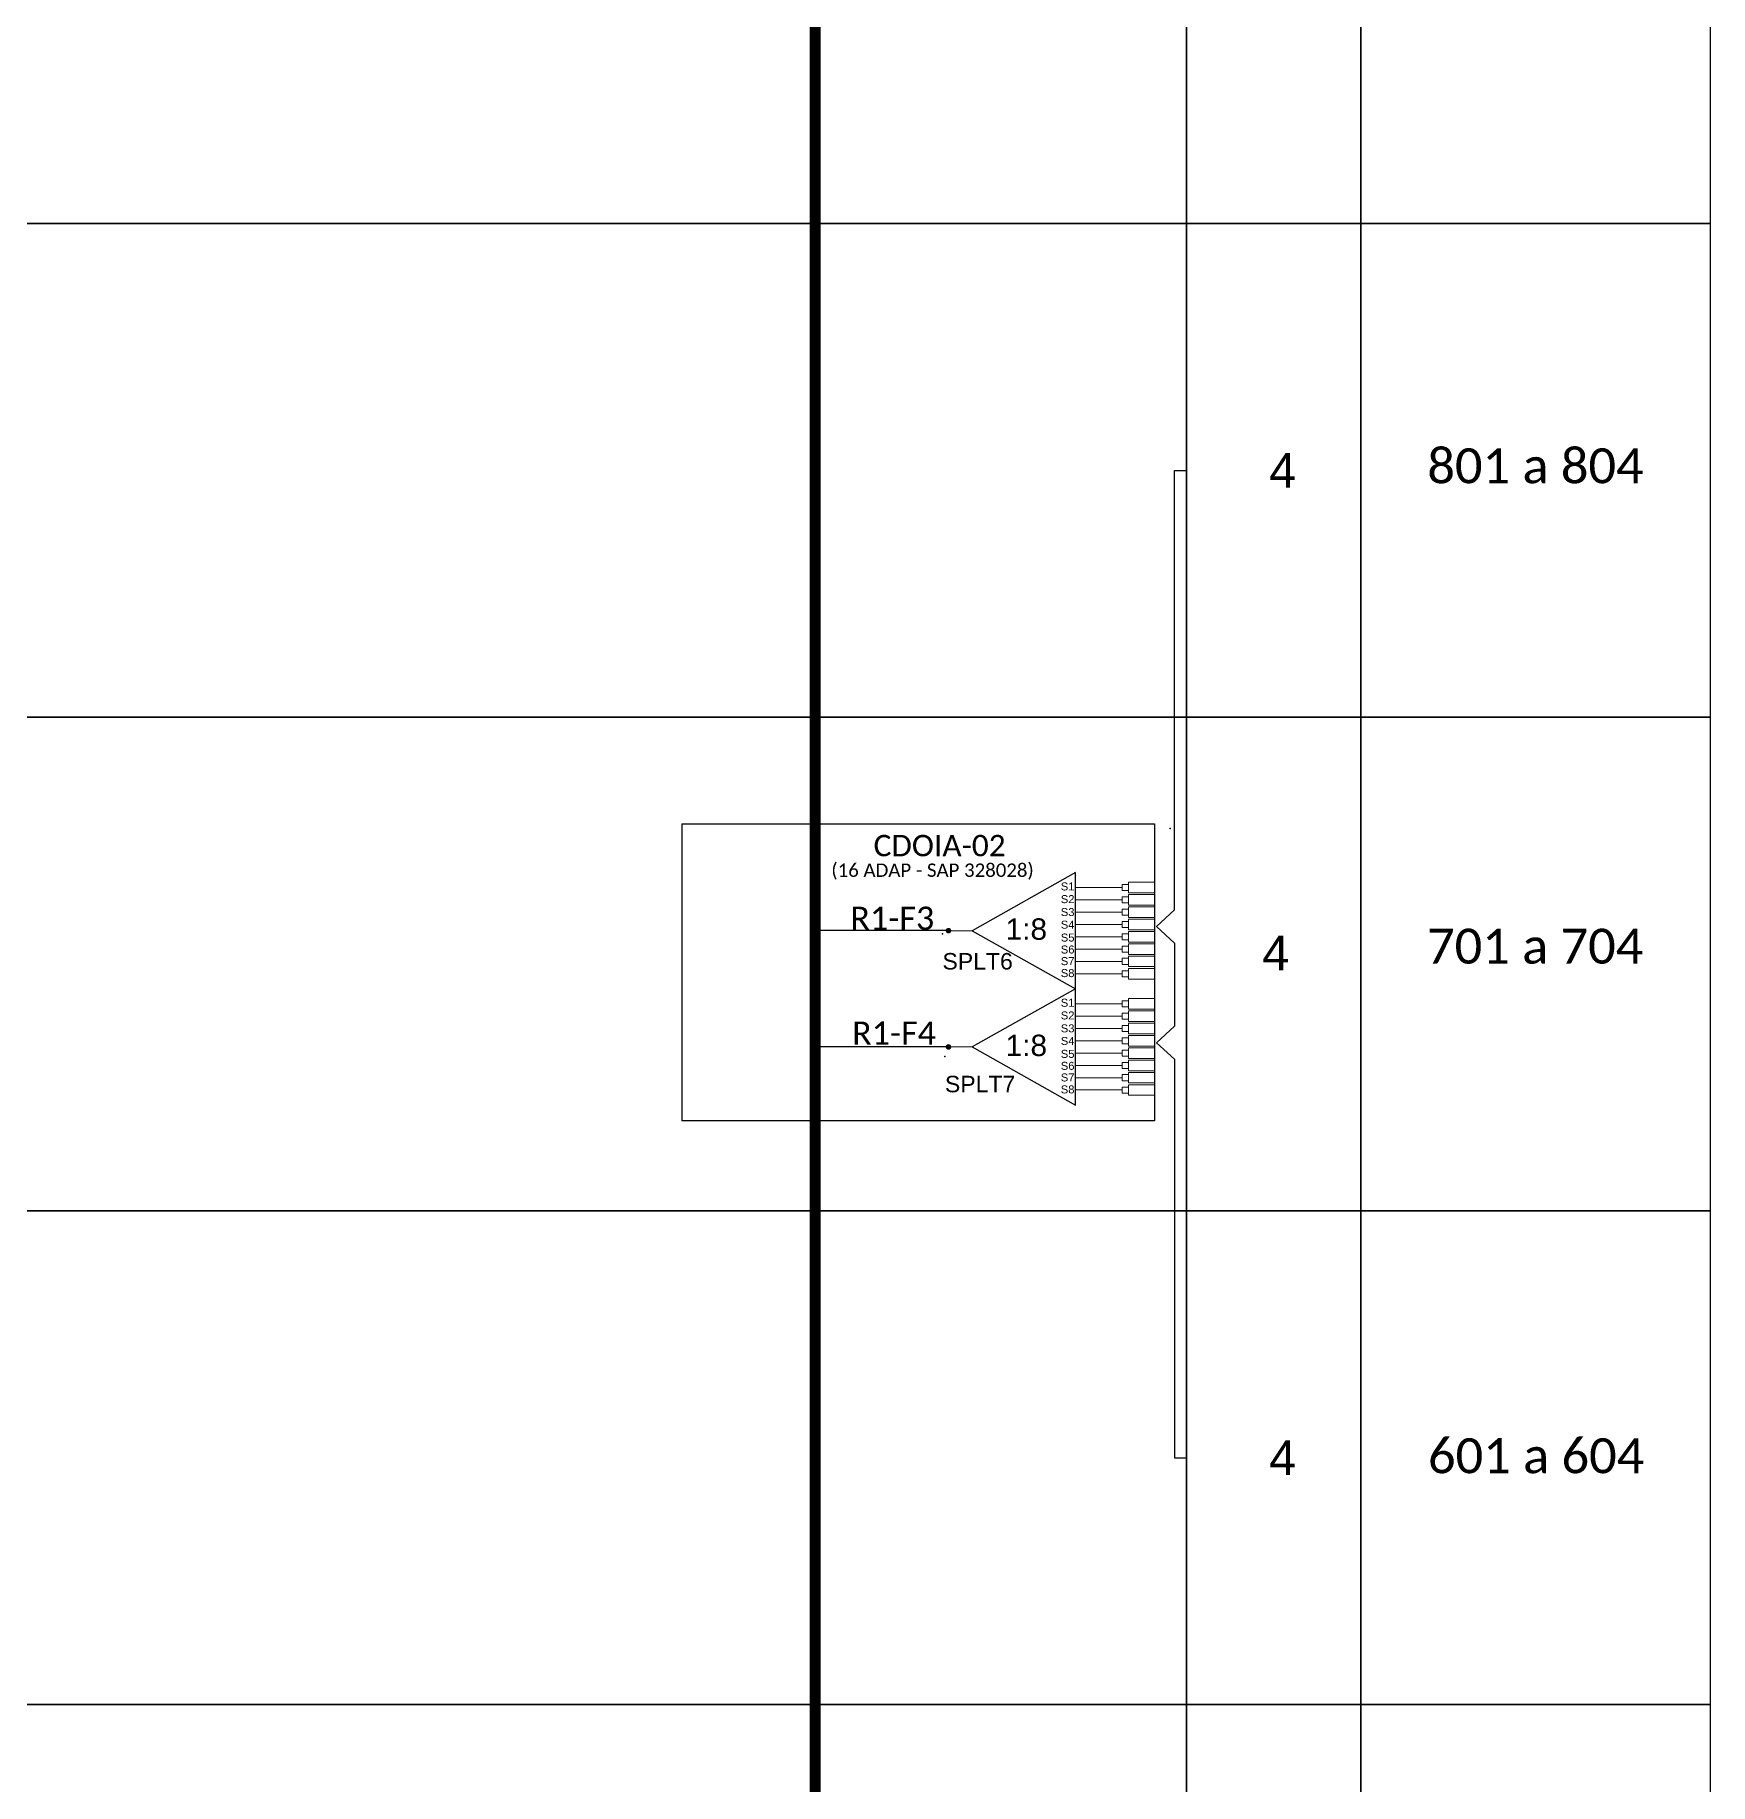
# Model space of a CAD drawing. Header units: metres. Extents: x 8.2 to 67.7, y 13.1 to 54.8.
# Drawn here: x 56.062 to 60.455, y 44.234 to 48.822 of the extents above; entities that cross this region are included whole.
import ezdxf
from ezdxf.enums import TextEntityAlignment as Align

# ---------------------------------------------------------------- set-up
doc = ezdxf.new("R2010")
doc.units = ezdxf.units.M
doc.styles.add('ARIAL', font='arial.ttf')
doc.styles.add('WMF-Calibri0', font='calibri.ttf')

# ---------------------------------------------------------------- blocks, each defined once
blk = doc.blocks.new('SPLT_1-8_SC-APC')
at = {"color": 1}
blk.add_lwpolyline([(-7.37, -2.1), (-17.04, -7.55), (-7.37, -13), (-7.37, -2.1)], dxfattribs=at)
at = {"color": 3, "lineweight": 0}
for points in [[(-2.99, -3.22), (-2.41, -3.22), (-2.41, -3.8), (-2.99, -3.8)], [(-2.99, -4.38), (-2.41, -4.38), (-2.41, -4.95), (-2.99, -4.95)], [(-2.99, -5.53), (-2.41, -5.53), (-2.41, -6.1), (-2.99, -6.1)], [(-2.99, -6.68), (-2.41, -6.68), (-2.41, -7.26), (-2.99, -7.26)], [(-2.99, -7.84), (-2.41, -7.84), (-2.41, -8.41), (-2.99, -8.41)], [(-2.99, -8.99), (-2.41, -8.99), (-2.41, -9.56), (-2.99, -9.56)], [(-2.99, -10.14), (-2.41, -10.14), (-2.41, -10.72), (-2.99, -10.72)], [(-2.99, -11.3), (-2.41, -11.3), (-2.41, -11.87), (-2.99, -11.87)]]:
    blk.add_lwpolyline(points, close=True, dxfattribs=at)
for points in [[(-2.41, -3.02), (-2.41, -4)], [(-2.41, -3.02), (0, -3.02)], [(-2.99, -3.51), (-7.37, -3.51)], [(-7.37, -4.66), (-2.99, -4.66)], [(-2.41, -4), (0, -4)], [(-2.41, -4.17), (-2.41, -5.16)], [(-2.41, -4.17), (0, -4.17)], [(-7.37, -5.82), (-2.99, -5.82)], [(-2.41, -5.16), (0, -5.16)], [(-2.41, -5.32), (-2.41, -6.31)], [(-2.41, -5.32), (0, -5.32)], [(-2.41, -6.31), (0, -6.31)], [(-2.41, -6.48), (-2.41, -7.46)], [(-2.41, -6.48), (0, -6.48)], [(-7.37, -6.97), (-2.99, -6.97)], [(-7.37, -8.12), (-2.99, -8.12)], [(-2.41, -7.46), (0, -7.46)], [(-2.41, -7.63), (-2.41, -8.62)], [(-2.41, -7.63), (0, -7.63)], [(-7.37, -9.28), (-2.99, -9.28)], [(-2.41, -8.62), (0, -8.62)], [(-2.41, -8.78), (-2.41, -9.77)], [(-2.41, -8.78), (0, -8.78)], [(-2.41, -9.77), (0, -9.77)], [(-7.37, -10.43), (-2.99, -10.43)], [(-2.41, -9.94), (-2.41, -10.92)], [(-2.41, -9.94), (0, -9.94)], [(-2.41, -10.92), (0, -10.92)], [(-2.41, -11.09), (-2.41, -12.08)], [(-2.41, -11.09), (0, -11.09)], [(-7.37, -11.58), (-2.99, -11.58)], [(-2.41, -12.08), (0, -12.08)]]:
    blk.add_lwpolyline(points, dxfattribs=at)
at = {"color": 1, "lineweight": 0}
blk.add_lwpolyline([(-17.04, -7.55), (-19.26, -7.55)], dxfattribs=at)
at = {"color": 1, "style": 'ARIAL'}
for s, height, p in [('S1', 0.75, (-8.74, -3.78)), ('S2', 0.75, (-8.74, -4.97)), ('1:8', 2, (-13.91, -8.4)), ('S3', 0.75, (-8.74, -6.18)), ('S4', 0.75, (-8.74, -7.36)), ('S5', 0.75, (-8.74, -8.57)), ('S6', 0.75, (-8.74, -9.69)), ('S7', 0.75, (-8.74, -10.78)), ('S8', 0.75, (-8.74, -11.9))]:
    blk.add_text(s, height=height, dxfattribs=at).set_placement(p)
blk = doc.blocks.new('SPLITTER_')
blk.add_point((0, 0))
at = {"style": 'ARIAL', "flags": 4}
blk.add_attdef('SPLT', (0, -3.26), '', height=1.5, dxfattribs=at)
blk = doc.blocks.new('A$C415C251F')
at = {"color": 3}
blk.add_point((0, 0), dxfattribs=at)
blk = doc.blocks.new('LEG_CDOIA8_C-SPLT_DIR')
at = {"color": 3}
blk.add_blockref('A$C415C251F', (0, 0), dxfattribs=at)
at = {"color": 1, "style": 'WMF-Calibri0', "flags": 4}
blk.add_attdef('CDO', (-26.84, -2.61), '', height=2, dxfattribs=at)
blk.add_attdef('MODELO', text='', height=1.5, dxfattribs=at).set_placement((-22.23, -4.54), align=Align.CENTER)
at = {"style": 'ARIAL', "flags": 4}
blk.add_attdef('SPLITAGEM', text='', height=1.5, dxfattribs=at).set_placement((-18.36, -12.59), align=Align.CENTER)

msp = doc.modelspace()

# ---------------------------------------------------------------- hatches: boundary and pattern name
h = msp.add_hatch(color=3)
h.dxf.hatch_style = 1
edge = h.paths.add_edge_path()
edge.add_arc((58.4579, 46.4725), 0.00738, 0, 360)
h = msp.add_hatch(color=3)
h.dxf.hatch_style = 1
edge = h.paths.add_edge_path()
edge.add_arc((58.4579, 46.1675), 0.00738, 0, 360)

# ---------------------------------------------------------------- linework, layer by layer
at = {"color": 5, "const_width": 0.0288}
msp.add_lwpolyline([(58.1083, 50.3863), (58.1083, 39.9942)], dxfattribs=at)
for points in [[(52.5849, 49.622), (59.082, 49.622), (59.082, 48.3271), (52.5849, 48.3271)], [(59.082, 49.622), (59.5397, 49.622), (59.5397, 48.3271), (59.082, 48.3271)], [(59.5397, 49.622), (60.455, 49.622), (60.455, 48.3271), (59.5397, 48.3271)], [(52.5849, 48.3271), (59.082, 48.3271), (59.082, 47.0322), (52.5849, 47.0322)], [(59.082, 48.3271), (59.5397, 48.3271), (59.5397, 47.0322), (59.082, 47.0322)], [(59.5397, 48.3271), (60.455, 48.3271), (60.455, 47.0322), (59.5397, 47.0322)], [(52.5849, 47.0322), (59.082, 47.0322), (59.082, 45.7374), (52.5849, 45.7374)], [(59.082, 47.0322), (59.5397, 47.0322), (59.5397, 45.7374), (59.082, 45.7374)], [(59.5397, 47.0322), (60.455, 47.0322), (60.455, 45.7374), (59.5397, 45.7374)], [(52.5849, 45.7374), (59.082, 45.7374), (59.082, 44.4425), (52.5849, 44.4425)], [(59.082, 45.7374), (59.5397, 45.7374), (59.5397, 44.4425), (59.082, 44.4425)], [(59.5397, 45.7374), (60.455, 45.7374), (60.455, 44.4425), (59.5397, 44.4425)], [(52.5849, 44.4425), (59.082, 44.4425), (59.082, 43.1476), (52.5849, 43.1476)], [(59.082, 44.4425), (59.5397, 44.4425), (59.5397, 43.1476), (59.082, 43.1476)], [(59.5397, 44.4425), (60.455, 44.4425), (60.455, 43.1476), (59.5397, 43.1476)]]:
    msp.add_lwpolyline(points, close=True)
at = {"color": 3}
for points in [[(59.0502, 46.527), (59.0502, 47.6797), (59.082, 47.6797)], [(59.0502, 46.527), (59.0502, 46.527), (59.003, 46.4836), (59.0505, 46.4401), (59.0505, 46.4401)], [(59.0505, 46.4401), (59.0502, 46.2219)], [(59.0502, 46.2219), (59.0502, 46.2219), (59.003, 46.1785), (59.0505, 46.135), (59.0505, 46.135)], [(59.0505, 46.135), (59.0505, 45.0899), (59.082, 45.0899)]]:
    msp.add_lwpolyline(points, dxfattribs=at)
at = {"color": 1}
for points in [[(57.7585, 46.7529), (57.7585, 45.9732)], [(57.7585, 46.7529), (58.9984, 46.7529), (58.9984, 45.9732)], [(58.9984, 45.9732), (57.7585, 45.9732)]]:
    msp.add_lwpolyline(points, dxfattribs=at)
at = {"color": 5}
for points in [[(58.4579, 46.4725), (58.1083, 46.4725)], [(58.4579, 46.1675), (58.1083, 46.1675)]]:
    msp.add_lwpolyline(points, dxfattribs=at)

# ---------------------------------------------------------------- block references
at = {"color": 3}
ref = msp.add_blockref('LEG_CDOIA8_C-SPLT_DIR', (59.0395, 46.7408), dxfattribs=dict(at, xscale=0.0280448842752, yscale=0.0280448842752, zscale=0.0280448842752))
ref.add_attrib('CDO', 'CDOIA-02', (58.2615, 46.6676), dxfattribs={"color": 1, "height": 0.05609, "style": 'WMF-Calibri0'})
ref.add_attrib('MODELO', '(16 ADAP - SAP 328028)', dxfattribs={"color": 1, "height": 0.035056, "style": 'WMF-Calibri0'}).set_placement((58.4161, 46.6136), align=Align.CENTER)
at = {"color": 3, "xscale": 0.0279936, "yscale": 0.0279936, "zscale": 0.0279936}
for p in [(58.9971, 46.6838), (58.9971, 46.3787)]:
    msp.add_blockref('SPLT_1-8_SC-APC', p, dxfattribs=at)
ref = msp.add_blockref('SPLITTER_', (58.4421, 46.4645), dxfattribs=dict(xscale=0.0288000000000066, yscale=0.0288000000000066, zscale=0.0288000000000066))
ref.add_attrib('SPLT', 'SPLT6', (58.4421, 46.3706), dxfattribs={"height": 0.0432, "style": 'ARIAL'})
ref = msp.add_blockref('SPLITTER_', (58.4486, 46.1424), dxfattribs=dict(xscale=0.0288000000000066, yscale=0.0288000000000066, zscale=0.0288000000000066))
ref.add_attrib('SPLT', 'SPLT7', (58.4486, 46.0485), dxfattribs={"height": 0.0432, "style": 'ARIAL'})

# ---------------------------------------------------------------- texts
at = {"style": 'WMF-Calibri0'}
for s, p in [('801 a 804', (59.7137, 47.6461)), ('701 a 704', (59.7129, 46.386)), ('601 a 604', (59.7154, 45.0493))]:
    msp.add_text(s, height=0.09163, dxfattribs=at).set_placement(p)
at = {"color": 5, "style": 'WMF-Calibri0'}
for s, p in [('R1-F3', (58.2004, 46.4747)), ('R1-F4', (58.205, 46.1733))]:
    msp.add_text(s, height=0.06084, dxfattribs=at).set_placement(p)
at = {"style": 'ARIAL', "flags": 12}
for p in [(59.3342, 47.6797), (59.3163, 46.4143), (59.3342, 45.0899)]:
    msp.add_attdef('4', text='XX', height=0.09096, dxfattribs=at).set_placement(p, align=Align.MIDDLE_CENTER)

doc.saveas('drawing.dxf')
